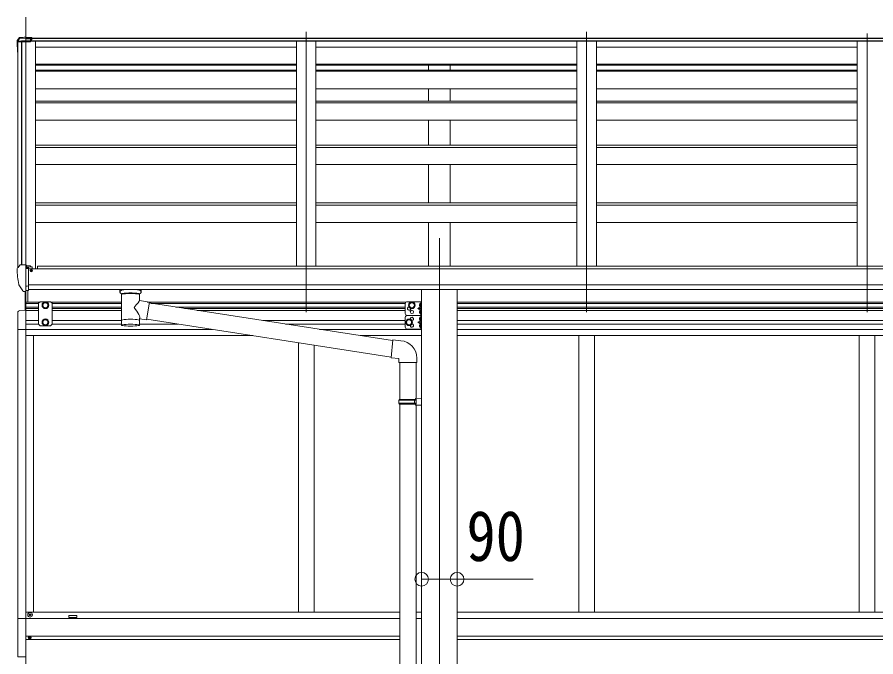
# Model space of a CAD drawing. Units: millimetres at full size; some dimension numbers follow another scale. Extents: x -9783 to 9892, y -6828 to 6752.
# Drawn here: x 1830 to 4022, y 555 to 2190 of the extents above; entities that cross this region are included whole.
import ezdxf
from ezdxf.enums import TextEntityAlignment as Align

# ---------------------------------------------------------------- set-up
doc = ezdxf.new("R2010")
doc.units = ezdxf.units.MM
doc.header["$LTSCALE"] = 35
doc.header["$PDMODE"] = 32
doc.header["$PDSIZE"] = 35
for name, color, linetype, lineweight in [('0-1_本体', 4, 'Continuous', 9), ('0-2_部品', 7, 'Continuous', 9), ('0-8_PARTS2', 2, 'Continuous', 9), ('0-A_寸法', 6, 'Continuous', 9), ('1-1_GLASS', 4, 'Continuous', 9), ('1-2_GLASS_SEAL', 7, 'Continuous', 9)]:
    doc.layers.add(name, color=color, linetype=linetype, lineweight=lineweight)
doc.styles.add('ＭＳ ゴシック', font='')
doc.styles.get('ＭＳ ゴシック').set_extended_font_data('MS Gothic')

msp = doc.modelspace()

# ---------------------------------------------------------------- linework, layer by layer
at = {"layer": '0-1_本体'}
for p, q in [((1832.64, 2126.4), (1840.48, 2126.81)), ((1840.69, 2126.82), (1840.69, 1556.97)), ((1841.39, 1556.97), (1841.39, 2126.82)), ((6851.69, 2129.29), (1863.7, 2129.29)), ((6851.69, 2128.38), (1863.7, 2128.38)), ((1867.2, 2136.49), (6848.19, 2136.49)), ((6848.19, 2134.91), (1867.2, 2134.91)), ((1876.69, 2128.38), (1876.69, 1547.16)), ((2542.69, 2128.38), (2542.69, 1553.58)), ((2592.69, 2128.38), (2592.69, 1553.58)), ((3258.69, 2128.38), (3258.69, 1553.58)), ((3308.69, 2128.38), (3308.69, 1553.58)), ((3974.69, 2128.38), (3974.69, 1553.58)), ((1831.7, 2125.56), (1831.69, 1550.43)), ((2542.69, 2113.18), (1876.69, 2113.18)), ((3258.69, 2113.18), (2592.69, 2113.18)), ((3974.69, 2113.18), (3308.69, 2113.18)), ((2542.69, 2069.65), (1876.69, 2069.65)), ((2542.69, 2068.57), (1876.69, 2068.57)), ((2542.69, 2067.27), (1876.69, 2067.27)), ((3258.69, 2069.65), (2592.69, 2069.65)), ((3258.69, 2068.57), (2592.69, 2068.57)), ((3258.69, 2067.27), (2592.69, 2067.27)), ((2880.19, 2054.08), (2880.19, 2067.27)), ((2935.19, 2054.08), (2935.19, 2067.27)), ((3974.69, 2069.65), (3308.69, 2069.65)), ((3974.69, 2068.57), (3308.69, 2068.57)), ((3974.69, 2067.27), (3308.69, 2067.27)), ((1876.69, 2054.08), (2542.69, 2054.08)), ((1876.69, 2051.5), (2542.69, 2051.5)), ((2592.69, 2054.08), (3258.69, 2054.08)), ((2592.69, 2051.5), (3258.69, 2051.5)), ((3308.69, 2054.08), (3974.69, 2054.08)), ((3308.69, 2051.5), (3974.69, 2051.5)), ((1876.69, 2006.76), (2542.69, 2006.76)), ((2592.69, 2006.76), (3258.69, 2006.76)), ((2880.19, 1975.29), (2880.19, 2006.76)), ((2935.19, 1975.29), (2935.19, 2006.76)), ((3308.69, 2006.76), (3974.69, 2006.76)), ((1876.69, 1975.29), (2542.69, 1975.29)), ((2592.69, 1975.29), (3258.69, 1975.29)), ((3308.69, 1975.29), (3974.69, 1975.29)), ((1876.69, 1971.31), (2542.69, 1971.31)), ((2592.69, 1971.31), (3258.69, 1971.31)), ((3308.69, 1971.31), (3974.69, 1971.31)), ((1876.69, 1926.86), (2542.69, 1926.86)), ((2592.69, 1926.86), (3258.69, 1926.86)), ((2880.19, 1862.43), (2880.19, 1926.86)), ((2935.19, 1862.43), (2935.19, 1926.86)), ((3308.69, 1926.86), (3974.69, 1926.86)), ((1876.69, 1862.43), (2542.69, 1862.43)), ((1876.69, 1857.06), (2542.69, 1857.06)), ((2592.69, 1862.43), (3258.69, 1862.43)), ((2592.69, 1857.06), (3258.69, 1857.06)), ((3308.69, 1862.43), (3974.69, 1862.43)), ((3308.69, 1857.06), (3974.69, 1857.06)), ((1876.69, 1813), (2542.69, 1813)), ((2592.69, 1813), (3258.69, 1813)), ((2880.19, 1715.8), (2880.19, 1813)), ((2935.19, 1715.8), (2935.19, 1813)), ((3308.69, 1813), (3974.69, 1813)), ((1876.69, 1715.8), (2542.69, 1715.8)), ((2592.69, 1715.8), (3258.69, 1715.8)), ((3308.69, 1715.8), (3974.69, 1715.8)), ((1876.69, 1709.04), (2542.69, 1709.04)), ((2592.69, 1709.04), (3258.69, 1709.04)), ((3308.69, 1709.04), (3974.69, 1709.04)), ((1876.69, 1665.47), (2542.69, 1665.47)), ((2592.69, 1665.47), (3258.69, 1665.47)), ((2880.19, 1553.58), (2880.19, 1665.47)), ((2935.19, 1553.58), (2935.19, 1665.47)), ((3308.69, 1665.47), (3974.69, 1665.47)), ((6857.19, 1547.16), (1858.19, 1547.16)), ((6833.69, 1553.58), (1881.69, 1553.58)), ((1881.69, 1547.16), (1881.69, 1553.5)), ((1858.19, 1505.57), (6857.19, 1505.57)), ((6857.19, 1493.72), (1858.19, 1493.8)), ((2862.49, 1493.78), (2862.49, -1363.2)), ((2952.89, 1493.78), (2952.89, -1363.2))]:
    msp.add_line(p, q, dxfattribs=at)
msp.add_circle((1865.66, 1542.06), 3, dxfattribs=at)
msp.add_arc((1832.7, 2125.4), 1, 93, 173.32986, dxfattribs=at)
at = {"layer": '0-2_部品'}
for p, q in [((1829.7, 2128.99), (1829.7, 2124.91)), ((1834.72, 2137.15), (1830.24, 2130.72)), ((1830.24, 2130.72), (1830.24, 2127.19)), ((1835.9, 2135.71), (1831.48, 2128.3)), ((1840.59, 2128.98), (1832.54, 2128.59)), ((1840.59, 2128.32), (1832.54, 2127.9)), ((1832.62, 2126.4), (1840.63, 2126.82)), ((1841.73, 2137.95), (1835.48, 2137.57)), ((1835.9, 2135.71), (1851.7, 2136.55)), ((1836.04, 2136.84), (1836.04, 2136.11)), ((1840.59, 2128.32), (1863.7, 2129.72)), ((1840.63, 2126.82), (1863.7, 2126.82)), ((1851.7, 2138.56), (1847.66, 2138.32)), ((1851.7, 2137.79), (1851.7, 2138.56)), ((1867.2, 2137.62), (1851.7, 2138.56)), ((1851.7, 2138.56), (1851.7, 2137.79)), ((1851.7, 2137.79), (1851.7, 2137.07)), ((1851.7, 2134.15), (1851.7, 2136.55)), ((1867.2, 2135.73), (1851.7, 2136.55)), ((1867.2, 2133.33), (1863.7, 2133.51)), ((1867.2, 2132.03), (1863.7, 2132.03)), ((1863.7, 2129.72), (1863.7, 2126.82)), ((1867.2, 2137.62), (1867.2, 2136.85)), ((1867.2, 2136.85), (1867.2, 2136.12)), ((1867.2, 2136.12), (1867.2, 2135.73)), ((1867.2, 2135.73), (1867.2, 2133.33)), ((1867.2, 2132.03), (1867.2, 2133.33)), ((1829.7, 2124.23), (1829.7, 2124.91)), ((1831.2, 2124.23), (1831.2, 2124.91)), ((1851.69, 1488.47), (1851.69, 1556.97)), ((1829.69, 1547.6), (1829.69, 1546.97)), ((1836.6, 1556.41), (1832.53, 1550.6)), ((1853.19, 1556.06), (1851.69, 1556.06)), ((1858.19, 1547.24), (1851.69, 1547.64)), ((1853.19, 1556.06), (1853.19, 1549.89)), ((1862.87, 1554.56), (1853.19, 1555.28)), ((1853.19, 1552.29), (1867.19, 1552.23)), ((1862.66, 1542.06), (1863.19, 1542.06)), ((1863.19, 1542.06), (1863.49, 1542.06)), ((1863.69, 1552.25), (1863.69, 1554.14)), ((1868.19, 1551.12), (1868.19, 1547.16)), ((1844.07, 1490.29), (1834.32, 1505.67)), ((1852.19, 1490.67), (1852.69, 1491.67)), ((1858.19, 1491.67), (1852.69, 1491.67)), ((2092.19, 1487.68), (2092.19, 1493.79)), ((2146.19, 1487.68), (2146.19, 1493.79)), ((1850.19, 1488.57), (1846.48, 1488.79)), ((1850.19, 1488.57), (1851.69, 1488.47)), ((1851.69, 1490.67), (1852.19, 1490.67)), ((2096.29, 1483.17), (2096.27, 1402.88)), ((2142.09, 1465.6), (2142.09, 1483.19)), ((2167.31, 1461.69), (2142.09, 1465.61)), ((2167.31, 1461.69), (2160.29, 1416.44)), ((2788.42, 1363.27), (2167, 1459.68)), ((2142.11, 1402.88), (2142.09, 1419.51)), ((2142.09, 1419.26), (2160.29, 1416.44)), ((2784.75, 1321.34), (2160.56, 1418.18)), ((2809.41, 1363.21), (2788.58, 1365.04)), ((2850.49, 1307.47), (2850.49, 1318.38)), ((2804.49, 1307.47), (2850.49, 1307.47)), ((2806.49, 1307.47), (2806.49, 1213.33)), ((2848.49, 1307.47), (2848.49, 1215.89)), ((2804.49, 1211.33), (2805.49, 1213.33)), ((2804.49, 1211.33), (2848.49, 1211.33)), ((2804.49, 1211.33), (2804.49, 1203.33)), ((2805.49, 1213.33), (2848.49, 1213.33)), ((2844.01, 1211.33), (2843.59, 1213.33)), ((2846.49, 1215.83), (2862.49, 1216.3)), ((2846.49, 1213.83), (2846.49, 1215.83)), ((2846.49, 1213.83), (2848.49, 1213.83)), ((2862.49, 1216.3), (2862.49, 1198.36)), ((2804.49, 1203.33), (2848.49, 1203.33)), ((2804.49, 1203.33), (2805.49, 1201.33)), ((2805.49, 1201.33), (2848.49, 1201.33)), ((2806.49, 1201.33), (2806.49, 257.14)), ((2846.49, 1198.83), (2846.49, 1200.83)), ((2846.49, 1198.83), (2862.49, 1198.36)), ((2848.49, 1198.77), (2848.49, 259.7))]:
    msp.add_line(p, q, dxfattribs=at)
for points in [[(1835.48, 2137.57), (1835.6, 2137.57), (1835.94, 2137.35), (1836.04, 2136.84)], [(1836.04, 2136.11), (1835.98, 2135.9), (1835.9, 2135.71)], [(1840.59, 2128.98), (1863.7, 2130.36), (1863.7, 2129.72)], [(1851.7, 2136.55), (1851.7, 2137.07), (1851.7, 2137.79)], [(1851.7, 2134.15), (1863.7, 2133.73), (1863.7, 2130.36)], [(1851.69, 1556.97), (1839.69, 1556.97), (1837.36, 1556.83)], [(1858.19, 1491.67), (1858.19, 1549.89), (1853.19, 1549.89)], [(1862.87, 1554.56), (1863.03, 1554.54), (1863.19, 1554.51), (1863.33, 1554.47), (1863.46, 1554.41), (1863.56, 1554.35), (1863.63, 1554.29), (1863.68, 1554.22), (1863.69, 1554.14)], [(1863.49, 1543.25), (1863.49, 1542.06), (1868.19, 1542.06)], [(1868.19, 1543.67), (1868.19, 1542.06), (1868.66, 1542.06)], [(1851.69, 1502.36), (1854.85, 1502.77), (1858.19, 1503.2)], [(2092.23, 1487.62), (2092.21, 1487.97), (2092.45, 1488.93), (2092.97, 1489.81), (2093.78, 1490.65), (2094.89, 1491.45), (2096.29, 1492.18)], [(2142.09, 1492.16), (2142.32, 1492.07), (2143.68, 1491.33), (2144.79, 1490.49), (2145.55, 1489.62), (2146.01, 1488.72), (2146.18, 1487.84)], [(2092.23, 1487.73), (2092.21, 1487.38), (2092.45, 1486.42), (2092.97, 1485.54), (2093.78, 1484.7), (2094.89, 1483.9), (2096.29, 1483.17)], [(2142.09, 1483.19), (2142.32, 1483.28), (2143.68, 1484.02), (2144.79, 1484.86), (2145.55, 1485.73), (2146.01, 1486.63), (2146.18, 1487.51)], [(2788.58, 1365.04), (2784.57, 1319.21), (2804.49, 1317.47), (2804.49, 1307.47)], [(2844.01, 1211.33), (2844.01, 1203.33), (2843.59, 1201.33)], [(2846.49, 1200.83), (2848.49, 1200.83), (2848.49, 1213.83)]]:
    msp.add_lwpolyline(points, dxfattribs=at)
for centre, radius, start, end in [((1832.69, 2124.91), 2.99, 92.88363, 179.89821), ((1832.96, 2125.39), 3.27, 116.90088, 146.38921), ((1835.54, 2136.57), 1, 93.49169, 145.07667), ((1832.26, 2341.4), 203.67, 272.66471, 274.33431), ((2030.19, 2124.23), 200.5, 180.00038, 188.11165), ((1832.69, 2124.91), 1.5, 92.88363, 179.89821), ((2030.2, 2124.58), 199.01, 180.00039, 184.08805), ((2030.2, 2124.23), 199.01, 180.00039, 184.08802), ((1837.42, 1555.83), 1, 93.5, 145), ((1832.69, 1547.6), 3, 93, 180), ((2022.18, 1546.98), 192.49, 180.0008, 192.1233), ((1865.69, 1542.06), 2.5, 151.64236, 180), ((1865.69, 1542.06), 2.5, 0, 151.64236), ((1836.92, 1507.17), 3, 191.83348, 210), ((2109.26, 1442.46), 51.38, 92.46126, 104.61963), ((2129.15, 1442.46), 51.38, 75.38037, 87.53874), ((1846.67, 1491.79), 3, 210, 266.5), ((2805.49, 1318.38), 45, 0, 85)]:
    msp.add_arc(centre, radius, start, end, dxfattribs=at)
for centre, major_axis, ratio, start_param, end_param in [((1832.7, 2128.99), (0, -3.01), 0.996195, 4.1015237, 4.712389), ((1832.7, 2125.04), (-0.11, 3.55), 0.844901, 0.0150814, 0.3799029), ((1867.19, 1551.13), (-0.02, 1.1), 0.906239, 4.6917496, 6.2625459), ((2119.19, 1481.98), (-22.91, -0.42), 0.072511, 4.711586, 6.2823824), ((2119.21, 1483.61), (-22.91, -0.42), 0.072511, 4.711586, 6.2823824), ((2119.17, 1483.61), (22.92, -0.42), 0.07247, 0.0008089, 1.5716053), ((2119.17, 1481.98), (22.92, -0.42), 0.07247, 0.0008089, 1.5716053), ((2130.19, 1487.68), (16, 0), 0.361356, 0, 0.0194874), ((2130.19, 1487.68), (16, 0), 0.361356, 6.2636979, 6.2831853), ((2119.19, 1446.05), (-22.81, 26.62), 0.234429, 3.1563334, 4.5976381), ((2121.74, 1443.41), (20.32, 22.25), 0.045535, 4.9756507, 6.2441899), ((2119.19, 1402.88), (22.92, 0), 0.101955, 6.2829723, 9.4248207), ((2119.19, 1415.32), (22.91, 0), 0.122865, 6.2831853, 9.424778), ((2119.19, 1402.88), (22.92, 0), 0.101955, 3.1415499, 6.2833984)]:
    msp.add_ellipse(centre, major_axis=major_axis, ratio=ratio, start_param=start_param, end_param=end_param, dxfattribs=at)
at = {"layer": '0-8_PARTS2'}
for p, q in [((1851.7, 2189.81), (1851.69, 1436.03)), ((2567.69, 1436.03), (2567.69, 2152.51)), ((3283.69, 1436.03), (3283.69, 2152.51)), ((3999.69, 1436.03), (3999.69, 2148.23)), ((2907.69, 1624.84), (2907.69, -1581.19))]:
    msp.add_line(p, q, dxfattribs=at)
at = {"layer": '0-A_寸法'}
for p, q in [((2862.49, 753.57), (2952.89, 753.57)), ((2952.89, 753.57), (3147.19, 753.57))]:
    msp.add_line(p, q, dxfattribs=at)
for p in [(2862.49, 753.57), (2952.89, 753.57)]:
    msp.add_point(p, dxfattribs=at)
at = {"layer": '1-1_GLASS'}
for p, q in [((1851.69, 1461.69), (1887.19, 1461.69)), ((1851.69, 1458.19), (1884.19, 1458.19)), ((1851.69, 1449.19), (1884.19, 1449.19)), ((1916.19, 1461.69), (2096.29, 1461.69)), ((1919.19, 1458.19), (2096.29, 1458.19)), ((1919.19, 1449.19), (2096.29, 1449.19)), ((2161.95, 1461.69), (2822.49, 1461.69)), ((2171.22, 1458.19), (2820.52, 1458.19)), ((2234.62, 1449.19), (2820.49, 1449.19)), ((2952.69, 1461.69), (4290.69, 1461.69)), ((2952.69, 1458.19), (4290.69, 1458.19)), ((2952.69, 1449.19), (4290.69, 1449.19)), ((1851.69, 1445.69), (1884.19, 1445.69)), ((1851.69, 1441.39), (1851.69, 604.19)), ((1884.19, 1440.69), (1851.69, 1440.69)), ((1919.19, 1445.69), (2096.29, 1445.69)), ((2096.29, 1440.69), (1919.19, 1440.69)), ((2257.18, 1445.69), (2820.49, 1445.69)), ((2659.77, 1440.69), (2289.41, 1440.69)), ((2820.49, 1440.69), (2659.77, 1440.69)), ((2952.69, 1445.69), (4290.69, 1445.69)), ((4290.69, 1440.69), (2952.69, 1440.69)), ((1851.69, 1414.69), (1884.19, 1414.69)), ((1851.69, 1405.69), (1884.19, 1405.69)), ((1919.19, 1414.69), (2096.28, 1414.69)), ((1919.19, 1405.69), (2096.28, 1405.69)), ((2142.1, 1405.69), (2241.05, 1405.69)), ((2457.01, 1414.69), (2820.49, 1414.69)), ((2515.02, 1405.69), (2820.49, 1405.69)), ((2952.69, 1414.69), (4290.69, 1414.69)), ((2952.69, 1405.69), (4290.69, 1405.69)), ((1831.69, 1391.99), (1831.69, 653.39)), ((2328.07, 1392.19), (1851.69, 1392.19)), ((2602.04, 1392.19), (2862.69, 1392.19)), ((2952.69, 1392.19), (4332.69, 1392.19)), ((2431.21, 1376.19), (1851.69, 1376.19)), ((1871.69, 1376.19), (1871.69, 669.19)), ((2862.69, 1376.19), (2705.17, 1376.19)), ((2952.69, 1376.19), (4332.69, 1376.19)), ((3263.69, 1376.19), (3263.69, 669.19)), ((3303.69, 1376.19), (3303.69, 669.19)), ((3979.69, 1376.19), (3979.69, 669.19)), ((4019.69, 1376.19), (4019.69, 669.19)), ((2547.69, 1357.28), (2547.69, 669.19)), ((2587.69, 1351.08), (2587.69, 669.19)), ((1851.69, 669.19), (2806.69, 669.19)), ((2848.69, 669.19), (2862.69, 669.19)), ((2952.69, 669.19), (4332.69, 669.19)), ((1851.69, 653.19), (2806.69, 653.19)), ((2848.69, 653.19), (2862.69, 653.19)), ((2952.69, 653.19), (4332.69, 653.19)), ((1851.69, 608.63), (2806.69, 608.63)), ((1851.69, 604.19), (1851.69, -232.81)), ((2806.69, 599.63), (1851.69, 599.63)), ((2952.69, 608.63), (4290.49, 608.63)), ((4290.49, 599.63), (2952.69, 599.63))]:
    msp.add_line(p, q, dxfattribs=at)
msp.add_lwpolyline([(1981.69, 655.69), (1961.69, 655.69), (1961.69, 660.69), (1981.69, 660.69)], close=True, dxfattribs=at)
at = {"layer": '1-2_GLASS_SEAL'}
for p, q in [((1850.19, 1441.18), (1850.19, 1487.78)), ((1850.19, 1441.18), (1850.19, 1487.78)), ((1851.69, 1441.18), (1851.69, 1487.69)), ((1857.19, 1461.69), (1857.19, 1490.89)), ((1888.19, 1462.69), (1884.19, 1458.69)), ((1884.19, 1458.69), (1884.19, 1405.19)), ((1915.19, 1462.69), (1888.19, 1462.69)), ((1915.19, 1462.69), (1919.19, 1458.69)), ((1919.19, 1405.19), (1919.19, 1458.69)), ((2820.49, 1457.69), (2820.49, 1432.69)), ((2825.49, 1462.69), (2862.49, 1462.69)), ((2859.49, 1458.19), (2858.69, 1458.05)), ((2859.49, 1450.19), (2858.69, 1450.33)), ((2859.49, 1450.19), (2859.99, 1450.28)), ((2859.99, 1462.69), (2859.99, 1427.69)), ((2862.49, 1462.69), (2862.49, 1427.69)), ((1831.19, 1434.9), (1831.19, 1391.99)), ((1851.69, 1441.19), (1836.4, 1440.39)), ((2825.49, 1427.69), (2862.49, 1427.69)), ((2825.49, 1427.69), (2862.49, 1427.69)), ((2859.99, 1445.19), (2852.99, 1445.19)), ((2859.49, 1440.19), (2858.69, 1440.05)), ((2859.49, 1432.19), (2858.69, 1432.33)), ((2859.49, 1432.19), (2859.99, 1432.28)), ((2859.99, 1427.69), (2859.99, 1392.69)), ((2862.49, 1427.69), (2862.49, 1392.69)), ((1888.19, 1401.19), (1884.19, 1405.19)), ((1901.69, 1417.7), (1895.19, 1413.94)), ((1895.19, 1413.94), (1895.19, 1406.44)), ((1895.19, 1406.44), (1901.69, 1402.68)), ((1908.19, 1413.94), (1901.69, 1417.7)), ((1901.69, 1402.68), (1908.19, 1406.44)), ((1908.19, 1406.44), (1908.19, 1413.94)), ((1915.19, 1401.19), (1919.19, 1405.19)), ((2820.49, 1422.69), (2820.49, 1397.69)), ((2859.99, 1410.19), (2852.99, 1410.19)), ((2859.49, 1423.19), (2858.69, 1423.05)), ((2859.49, 1415.19), (2858.69, 1415.33)), ((2859.49, 1405.19), (2858.69, 1405.05)), ((2859.49, 1415.19), (2859.99, 1415.28)), ((1851.69, 1391.99), (1831.19, 1391.99)), ((1915.19, 1401.19), (1888.19, 1401.19)), ((2825.49, 1392.69), (2862.49, 1392.69)), ((2859.49, 1397.19), (2858.69, 1397.33)), ((2859.49, 1397.19), (2859.99, 1397.28)), ((1861.19, 662.19), (1860.19, 662.19)), ((1864.19, 663.19), (1865.19, 663.19)), ((1860.46, 605.1), (1859.64, 605.1)), ((1862.92, 604.28), (1863.74, 604.28))]:
    msp.add_line(p, q, dxfattribs=at)
for points in [[(1895.19, 1457.44), (1901.69, 1461.2), (1908.19, 1457.44)], [(1908.19, 1457.44), (1908.19, 1449.94), (1901.69, 1446.18), (1895.19, 1449.94), (1895.19, 1457.44)], [(2859.99, 1450.19), (2852.99, 1445.19), (2859.99, 1440.19)], [(2860.38, 1454.19), (2859.74, 1455.38), (2857.51, 1456.49)], [(2860.38, 1454.19), (2859.74, 1453), (2857.51, 1451.89)], [(2859.49, 1450.19), (2859.49, 1458.19), (2859.99, 1458.1), (2859.99, 1450.28)], [(2860.38, 1436.19), (2859.74, 1437.38), (2857.51, 1438.49)], [(2860.38, 1436.19), (2859.74, 1435), (2857.51, 1433.89)], [(2859.49, 1432.19), (2859.49, 1440.19), (2859.99, 1440.1), (2859.99, 1432.28)], [(2859.99, 1415.19), (2852.99, 1410.19), (2859.99, 1405.19)], [(2860.38, 1419.19), (2859.74, 1420.38), (2857.51, 1421.49)], [(2860.38, 1419.19), (2859.74, 1418), (2857.51, 1416.89)], [(2860.38, 1401.19), (2859.74, 1402.38), (2857.51, 1403.49)], [(2859.49, 1415.19), (2859.49, 1423.19), (2859.99, 1423.1), (2859.99, 1415.28)], [(2859.49, 1397.19), (2859.49, 1405.19), (2859.99, 1405.1), (2859.99, 1397.28)], [(2860.38, 1401.19), (2859.74, 1400), (2857.51, 1398.89)], [(1860.19, 662.19), (1860.19, 663.19), (1861.19, 663.19)], [(1862.19, 664.19), (1862.19, 665.19), (1863.19, 665.19), (1863.19, 664.19)], [(1863.19, 661.19), (1863.19, 660.19), (1862.19, 660.19), (1862.19, 661.19)], [(1865.19, 663.19), (1865.19, 662.19), (1864.19, 662.19)], [(1851.69, 653.69), (1830.99, 653.69), (1830.99, 555.69), (1851.69, 555.69)], [(1859.64, 605.1), (1859.64, 604.28), (1860.46, 604.28)], [(1862.1, 605.92), (1862.1, 606.74), (1861.28, 606.74), (1861.28, 605.92)], [(1861.28, 603.46), (1861.28, 602.64), (1862.1, 602.64), (1862.1, 603.46)], [(1863.74, 604.28), (1863.74, 605.1), (1862.92, 605.1)]]:
    msp.add_lwpolyline(points, dxfattribs=at)
for points in [[(2837.49, 1446.18), (2843.99, 1449.94), (2843.99, 1457.44), (2837.49, 1461.2), (2830.99, 1457.44), (2830.99, 1449.94)], [(2830.49, 1402.68), (2836.99, 1406.44), (2836.99, 1413.94), (2830.49, 1417.7), (2823.99, 1413.94), (2823.99, 1406.44)]]:
    msp.add_lwpolyline(points, close=True, dxfattribs=at)
for centre, radius in [((1901.69, 1453.69), 8.5), ((1901.69, 1453.69), 7.5), ((1901.69, 1453.69), 6.5), ((2837.49, 1453.69), 8.5), ((2837.49, 1453.69), 7.5), ((2837.49, 1453.69), 6.5), ((2837.49, 1436.69), 4.25), ((1901.69, 1410.19), 8.5), ((1901.69, 1410.19), 7.5), ((1901.69, 1410.19), 6.5), ((2830.49, 1410.19), 8.5), ((2830.49, 1410.19), 7.5), ((2830.49, 1410.19), 6.5), ((1862.69, 662.69), 5.9), ((1861.69, 604.69), 3.75)]:
    msp.add_circle(centre, radius, dxfattribs=at)
for centre, radius, start, end in [((2825.49, 1457.69), 5, 90, 180), ((2830.49, 1445.19), 4.25, 94.76077, 6.29431), ((2863.59, 1454.19), 6.5, 147.94412, 212.05588), ((2858.85, 1457.16), 0.9, 100, 147.94412), ((2858.85, 1451.22), 0.9, 212.05588, 260), ((1836.69, 1434.9), 5.5, 93, 180), ((2825.49, 1432.69), 5, 180, 270), ((2825.49, 1422.69), 5, 90, 180), ((2863.59, 1436.19), 6.5, 147.94412, 212.05588), ((2858.85, 1439.16), 0.9, 100, 147.94412), ((2858.85, 1433.22), 0.9, 212.05588, 260), ((2837.49, 1418.69), 4.25, 274.76077, 186.29431), ((2837.49, 1401.69), 4.25, 173.70569, 85.23923), ((2863.59, 1419.19), 6.5, 147.94412, 212.05588), ((2863.59, 1401.19), 6.5, 147.94412, 212.05588), ((2858.85, 1422.16), 0.9, 100, 147.94412), ((2858.85, 1416.22), 0.9, 212.05588, 260), ((2858.85, 1404.16), 0.9, 100, 147.94412), ((2825.49, 1397.69), 5, 180, 270), ((2858.85, 1398.22), 0.9, 212.05588, 260), ((1861.19, 664.19), 1, 270, 0), ((1861.19, 661.19), 1, 0, 90), ((1864.19, 664.19), 1, 180, 270), ((1864.19, 661.19), 1, 90, 180), ((1860.46, 605.92), 0.82, 270, 0), ((1860.46, 603.46), 0.82, 0, 90), ((1862.92, 605.92), 0.82, 180, 270), ((1862.92, 603.46), 0.82, 90, 180)]:
    msp.add_arc(centre, radius, start, end, dxfattribs=at)

# ---------------------------------------------------------------- texts
at = {"layer": '0-A_寸法', "color": 7, "style": 'ＭＳ ゴシック', "width": 0.85}
msp.add_text('90', height=129, dxfattribs=at).set_placement((2976.89, 761.57), align=Align.BOTTOM_LEFT)

doc.saveas('drawing.dxf')
